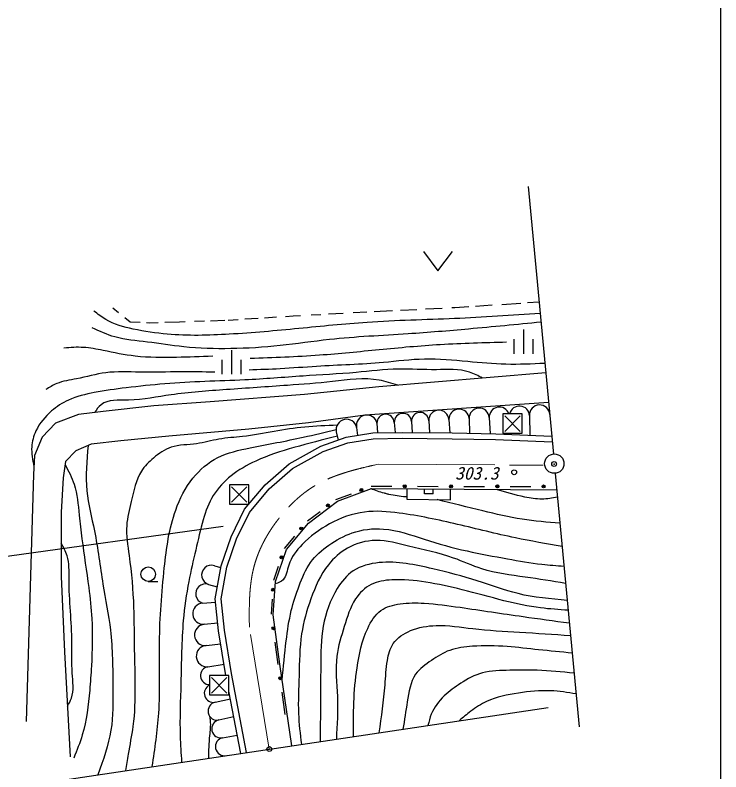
# Model space of a CAD drawing. Units: millimetres, scale not verified. Extents: x -59927063 to 680000, y 20000 to 2888253.
# Drawn here: x 506098 to 579000, y 259068 to 337208 of the extents above; entities that cross this region are included whole.
import ezdxf
from ezdxf.enums import TextEntityAlignment as Align

# ---------------------------------------------------------------- set-up
doc = ezdxf.new("R2010")
doc.units = ezdxf.units.MM
doc.header["$LTSCALE"] = 1000
doc.header["$PDMODE"] = 32
doc.header["$PDSIZE"] = 500
doc.linetypes.add('CHAIN', pattern=[18.5, 12, -1.5, 3.5, -1.5])
for name, color, linetype, lineweight in [('M-BGD', 7, 'Continuous', 25), ('M-BMK', 2, 'CHAIN', 13), ('M-BMK-SRVR', 3, 'Continuous', 25), ('M-STR-STRC', 7, 'Continuous', 25), ('M-TTL-BAND', 7, 'Continuous', 25)]:
    doc.layers.add(name, color=color, linetype=linetype, lineweight=lineweight)
doc.layers.add('M-OTRS', color=6, linetype='Continuous')
doc.styles.add('ＭＳ ゴシック', font='')
doc.styles.get('ＭＳ ゴシック').set_extended_font_data('MS Gothic')

msp = doc.modelspace()

# ---------------------------------------------------------------- linework, layer by layer
at = {"layer": 'M-BGD'}
for p, q in [((548274, 312798), (549774, 310798)), ((549774, 310798), (551274, 312798)), ((555369, 307244), (553648, 307129)), ((558327, 307440), (556361, 307309)), ((560221, 307566), (559016, 307486)), ((516792, 306473), (516203, 306956)), ((539976, 306397), (538474, 306317)), ((542424, 306529), (541017, 306453)), ((545081, 306665), (543196, 306570)), ((547597, 306791), (545892, 306705)), ((550224, 306923), (548472, 306835)), ((551519, 306988), (551199, 306972)), ((552957, 307083), (551519, 306988)), ((517970, 305510), (517438, 305945)), ((525646, 305596), (524617, 305562)), ((527768, 305668), (526291, 305618)), ((529137, 305754), (528090, 305687)), ((531202, 305888), (529828, 305799)), ((533102, 306010), (531850, 305929)), ((534809, 306120), (534011, 306069)), ((535576, 306161), (534809, 306120)), ((537668, 306274), (536678, 306220)), ((519026, 305458), (517970, 305510)), ((519930, 305413), (519679, 305426)), ((520861, 305442), (519930, 305413)), ((523080, 305510), (521569, 305463)), ((523657, 305529), (523080, 305510)), ((558626, 304751), (558626, 302251)), ((557626, 303751), (557626, 302251)), ((559626, 302251), (559626, 303751)), ((528458, 302619), (528458, 300119)), ((527458, 301619), (527458, 300119)), ((529458, 300119), (529458, 301619)), ((560912, 300266), (543676, 298829)), ((543676, 298829), (535999, 298035)), ((535999, 298035), (526258, 297294)), ((526258, 297294), (520434, 296870)), ((561200, 297211), (542247, 295898)), ((515192, 296288), (512651, 295970)), ((520434, 296870), (515192, 296288)), ((512651, 295970), (510269, 295070)), ((542247, 295898), (536398, 295120)), ((550912, 295436), (550991, 294074)), ((552993, 295542), (553025, 294033)), ((555074, 295647), (555162, 293987)), ((556480, 296029), (556480, 294029)), ((558480, 296029), (556480, 296029)), ((556670, 295829), (558270, 294229)), ((558270, 295829), (556670, 294229)), ((558480, 294029), (558480, 296029)), ((559237, 295857), (559283, 293832)), ((510269, 295070), (508892, 293641)), ((536398, 295120), (530228, 294446)), ((541378, 294620), (541474, 293811)), ((543478, 295060), (543540, 294079)), ((545262, 295151), (545352, 294109)), ((547046, 295241), (547105, 294111)), ((548830, 295331), (548909, 294094)), ((530228, 294446), (521963, 293748)), ((539278, 294179), (539483, 293331)), ((540305, 293616), (543035, 294071)), ((543035, 294071), (546065, 294121)), ((546065, 294121), (551251, 294072)), ((551251, 294072), (555751, 293974)), ((555751, 293974), (561529, 293741)), ((556480, 294029), (558480, 294029)), ((508892, 293641), (508098, 291735)), ((517026, 293260), (513946, 292917)), ((521963, 293748), (517026, 293260)), ((537670, 292704), (540305, 293616)), ((537915, 292154), (540454, 293032)), ((540454, 293032), (543090, 293472)), ((543090, 293472), (546067, 293520)), ((546067, 293520), (551242, 293472)), ((551242, 293472), (555733, 293374)), ((555733, 293374), (561586, 293139)), ((513946, 292917), (512382, 292233)), ((534395, 290890), (537670, 292704)), ((508098, 291735), (507992, 289776)), ((512382, 292233), (511306, 291109)), ((534742, 290396), (537915, 292154)), ((511306, 291109), (511062, 289446)), ((531920, 288718), (534395, 290890)), ((532350, 288297), (534742, 290396)), ((507992, 289776), (507251, 264257)), ((511062, 289446), (510866, 285878)), ((528255, 288710), (528255, 286710)), ((530255, 288710), (528255, 288710)), ((528445, 288510), (530045, 286910)), ((530045, 288510), (528445, 286910)), ((529792, 286185), (531920, 288718)), ((530255, 286710), (530255, 288710)), ((542893, 288553), (545018, 288552)), ((547674, 288552), (549800, 288551)), ((552456, 288551), (554581, 288550)), ((557238, 288549), (559363, 288549)), ((530300, 285856), (532350, 288297)), ((539215, 287187), (540850, 287794)), ((539412, 287007), (542900, 288324)), ((542900, 288324), (562053, 288199)), ((546572, 288300), (546573, 287214)), ((548373, 287789), (548377, 288289)), ((549275, 287783), (548373, 287789)), ((549275, 287783), (549279, 288283)), ((551080, 287174), (551083, 288271)), ((536388, 284758), (539412, 287007)), ((546573, 287214), (551080, 287174)), ((528255, 286710), (530255, 286710)), ((528427, 283353), (529792, 286185)), ((510866, 285878), (510866, 279229)), ((528982, 283123), (530300, 285856)), ((536316, 284996), (537605, 285970)), ((534140, 282045), (536388, 284758)), ((527375, 280347), (528427, 283353)), ((527957, 280194), (528982, 283123)), ((533929, 282131), (534990, 283404)), ((532977, 278711), (534140, 282045)), ((526677, 280359), (527341, 280158)), ((526765, 276945), (527375, 280347)), ((527371, 276923), (527957, 280194)), ((532806, 278846), (533305, 280306)), ((510866, 279229), (511209, 271456)), ((519850, 278731), (520850, 278731)), ((526067, 278428), (526985, 278174)), ((532744, 275300), (532977, 278711)), ((527118, 273621), (526765, 276945)), ((527713, 273701), (527371, 276923)), ((532581, 275336), (532681, 276896)), ((525457, 276497), (526803, 276585)), ((533442, 270184), (532744, 275300)), ((525638, 274307), (527028, 274464)), ((527870, 269010), (527118, 273621)), ((528445, 269210), (527713, 273701)), ((525818, 272116), (527333, 272300)), ((533283, 270169), (532971, 272466)), ((511209, 271456), (511795, 260604)), ((525999, 269925), (527675, 270201)), ((534678, 261767), (533442, 270184)), ((526179, 269010), (526179, 267010)), ((528179, 269010), (526179, 269010)), ((526369, 268810), (527969, 267210)), ((527969, 268810), (526369, 267210)), ((528179, 267010), (528179, 269010)), ((529991, 261068), (528445, 269210)), ((529397, 260979), (528179, 267392)), ((533985, 265002), (533673, 267299)), ((526179, 267010), (528179, 267010)), ((526767, 266259), (528329, 266606)), ((527151, 264425), (528676, 264776)), ((527535, 262592), (529043, 262846))]:
    msp.add_line(p, q, dxfattribs=at)
for centre, radius in [((557649, 290006), 250), ((546346, 288552), 150), ((546346, 288552), 100), ((546346, 288552), 50), ((551128, 288551), 150), ((551128, 288551), 100), ((551128, 288551), 50), ((555910, 288550), 150), ((555910, 288550), 100), ((555910, 288550), 50), ((560691, 288549), 150), ((560691, 288549), 100), ((560691, 288549), 50), ((541871, 288173), 150), ((541871, 288173), 100), ((541871, 288173), 50), ((538410, 286578), 150), ((538410, 286578), 100), ((538410, 286578), 50), ((535653, 284200), 150), ((535653, 284200), 100), ((535653, 284200), 50), ((533617, 281219), 150), ((533617, 281219), 100), ((533617, 281219), 50), ((519850, 279481), 750), ((532744, 277871), 150), ((532744, 277871), 100), ((532744, 277871), 50), ((532776, 273901), 150), ((532776, 273901), 100), ((532776, 273901), 50), ((533478, 268734), 150), ((533478, 268734), 100), ((533478, 268734), 50)]:
    msp.add_circle(centre, radius, dxfattribs=at)
for centre, radius, start, end in [((560278, 295910), 1042, 2.89293, 182.89293), ((547938, 295286), 893, 2.89858, 182.89858), ((549871, 295384), 1042, 2.89293, 182.89293), ((551952, 295489), 1042, 2.89293, 182.89293), ((554034, 295594), 1042, 2.89293, 182.89293), ((556115, 295699), 1042, 18.47322, 182.89293), ((558196, 295804), 1042, 2.89293, 167.53038), ((540328, 294400), 1073, 11.84208, 191.84208), ((542428, 294840), 1073, 11.84208, 191.84208), ((544370, 295105), 893, 2.89858, 182.89858), ((546154, 295196), 893, 2.89858, 182.89858), ((526372, 279393), 1012, 72.47443, 252.47443), ((525762, 277462), 1012, 72.47443, 252.47443), ((525547, 275402), 1099, 94.71475, 274.71475), ((525728, 273211), 1099, 94.71475, 274.71475), ((525909, 271021), 1099, 94.71475, 274.71475), ((526191, 269009), 937, 101.83136, 269.28494), ((526575, 267175), 937, 114.99526, 281.83136), ((526959, 265342), 937, 101.83136, 281.83136), ((527343, 263509), 937, 101.83136, 281.83136), ((527727, 261675), 937, 101.83136, 281.83136)]:
    msp.add_arc(centre, radius, start, end, dxfattribs=at)
for points, knots in [([(560330, 306414), (557385, 306208), (554440, 306003), (551491, 305872), (548476, 305739), (545457, 305684), (542447, 305481), (540096, 305323), (537751, 305075), (535407, 304846), (533016, 304612), (530626, 304398), (528221, 304259), (526084, 304136), (523936, 304072), (521817, 304259), (520639, 304363), (519470, 304545), (518297, 304797), (517309, 305009), (516318, 305271), (515462, 305774), (515032, 306027), (514636, 306341), (514240, 306654)], [0, 0, 0, 0, 1, 1, 1, 2, 2, 2, 3, 3, 3, 4, 4, 4, 5, 5, 5, 6, 6, 6, 7, 7, 7, 8, 8, 8, 8]), ([(560416, 305502), (557926, 305259), (555435, 305015), (552943, 304792), (550861, 304605), (548778, 304431), (546691, 304294), (543983, 304116), (541269, 303997), (538573, 303703), (536870, 303517), (535175, 303261), (533472, 303081), (531778, 302902), (530076, 302798), (528371, 302770), (526750, 302743), (525125, 302785), (523518, 302957), (522262, 303091), (521017, 303304), (519755, 303454), (518624, 303589), (517478, 303673), (516395, 303983), (515595, 304212), (514829, 304564), (514062, 304916)], [0, 0, 0, 0, 1, 1, 1, 2, 2, 2, 3, 3, 3, 4, 4, 4, 5, 5, 5, 6, 6, 6, 7, 7, 7, 8, 8, 8, 9, 9, 9, 9]), ([(556862, 303423), (554580, 303367), (552297, 303311), (550019, 303174), (547912, 303048), (545808, 302852), (543705, 302645), (541653, 302444), (539602, 302233), (537546, 302086), (535155, 301914), (532758, 301829), (530361, 301743)], [0, 0, 0, 0, 1, 1, 1, 2, 2, 2, 3, 3, 3, 4, 4, 4, 4]), ([(526504, 301992), (525262, 301944), (524019, 301896), (522772, 301868), (521348, 301836), (519919, 301829), (518510, 301992), (517394, 302121), (516291, 302357), (515182, 302583), (514511, 302720), (513839, 302854), (513160, 302894), (512490, 302934), (511814, 302883), (511139, 302832)], [0, 0, 0, 0, 1, 1, 1, 2, 2, 2, 3, 3, 3, 4, 4, 4, 5, 5, 5, 5]), ([(560819, 301249), (559478, 301185), (558138, 301121), (556800, 301152), (555482, 301184), (554167, 301308), (552850, 301432), (551358, 301573), (549863, 301713), (548371, 301681), (546959, 301651), (545551, 301466), (544141, 301339), (541842, 301132), (539536, 301077), (537235, 300935), (535981, 300857), (534727, 300754), (533472, 300686), (532405, 300628), (531336, 300595), (530268, 300561)], [0, 0, 0, 0, 1, 1, 1, 2, 2, 2, 3, 3, 3, 4, 4, 4, 5, 5, 5, 6, 6, 6, 7, 7, 7, 7]), ([(554379, 299722), (553939, 299957), (553499, 300192), (553036, 300344), (551965, 300696), (550777, 300602), (549615, 300593), (548287, 300581), (546994, 300679), (545696, 300655), (544238, 300627), (542774, 300445), (541310, 300313), (539484, 300148), (537660, 300060), (535836, 299939), (533835, 299807), (531836, 299633), (529832, 299535), (528454, 299468), (527074, 299436), (525696, 299379), (524315, 299323), (522936, 299242), (521559, 299131), (520229, 299023), (518900, 298888), (517577, 298726), (516475, 298592), (515377, 298439), (514280, 298229), (513364, 298053), (512448, 297837), (511605, 297451), (510979, 297164), (510392, 296784), (509863, 296331), (509196, 295760), (508619, 295073), (508246, 294278), (508002, 293760), (507845, 293195), (507810, 292630), (507769, 291955), (507903, 291279), (508037, 290604)], [0, 0, 0, 0, 1, 1, 1, 2, 2, 2, 3, 3, 3, 4, 4, 4, 5, 5, 5, 6, 6, 6, 7, 7, 7, 8, 8, 8, 9, 9, 9, 10, 10, 10, 11, 11, 11, 12, 12, 12, 13, 13, 13, 14, 14, 14, 15, 15, 15, 15]), ([(526722, 300344), (525550, 300363), (524377, 300382), (523207, 300375), (521799, 300367), (520393, 300321), (518977, 300344), (517800, 300363), (516616, 300429), (515462, 300282), (514451, 300152), (513463, 299858), (512445, 299659), (511747, 299523), (511035, 299432), (510392, 299162), (510002, 298998), (509637, 298769), (509272, 298540)], [0, 0, 0, 0, 1, 1, 1, 2, 2, 2, 3, 3, 3, 4, 4, 4, 5, 5, 5, 6, 6, 6, 6]), ([(545627, 298992), (544995, 299196), (544362, 299401), (543718, 299517), (542143, 299800), (540499, 299550), (538878, 299370), (537317, 299197), (535777, 299088), (534234, 298979), (532141, 298832), (530043, 298684), (527928, 298539), (526005, 298407), (524068, 298277), (522208, 298001), (520773, 297789), (519384, 297489), (517808, 297464), (516785, 297448), (515684, 297547), (514973, 296975), (514715, 296768), (514509, 296472), (514303, 296177)], [0, 0, 0, 0, 1, 1, 1, 2, 2, 2, 3, 3, 3, 4, 4, 4, 5, 5, 5, 6, 6, 6, 7, 7, 7, 8, 8, 8, 8]), ([(539359, 294861), (538245, 294822), (537130, 294784), (536022, 294675), (534961, 294571), (533906, 294402), (532855, 294216), (531770, 294024), (530689, 293813), (529594, 293693), (528780, 293604), (527958, 293565), (527155, 293424), (526383, 293288), (525628, 293058), (524843, 292949), (523961, 292827), (523041, 292860), (522215, 292585), (521551, 292364), (520948, 291945), (520394, 291477), (519914, 291070), (519471, 290626), (519143, 290115), (518560, 289206), (518341, 288086), (518088, 286998), (517894, 286158), (517679, 285337), (517625, 284504), (517558, 283482), (517732, 282440), (517874, 281404), (518120, 279617), (518273, 277844), (518338, 276060), (518391, 274591), (518384, 273115), (518409, 271643), (518430, 270407), (518473, 269174), (518480, 267937), (518488, 266545), (518451, 265147), (518266, 263769), (518137, 262802), (517935, 261845), (517768, 260883), (517670, 260325), (517585, 259764), (517499, 259204)], [0, 0, 0, 0, 1, 1, 1, 2, 2, 2, 3, 3, 3, 4, 4, 4, 5, 5, 5, 6, 6, 6, 7, 7, 7, 8, 8, 8, 9, 9, 9, 10, 10, 10, 11, 11, 11, 12, 12, 12, 13, 13, 13, 14, 14, 14, 15, 15, 15, 16, 16, 16, 17, 17, 17, 17]), ([(520264, 259616), (520541, 261448), (520819, 263280), (520938, 265123), (521097, 267561), (520979, 270017), (521010, 272462), (521041, 275020), (521233, 277565), (521508, 280122), (521727, 282153), (521998, 284191), (522684, 286107), (523104, 287279), (523679, 288405), (524465, 289385), (525169, 290261), (526042, 291021), (527030, 291522), (528065, 292047), (529227, 292289), (530379, 292520), (532225, 292889), (534047, 293228), (535866, 293624), (536996, 293870), (538126, 294139), (539255, 294408)], [0, 0, 0, 0, 1, 1, 1, 2, 2, 2, 3, 3, 3, 4, 4, 4, 5, 5, 5, 6, 6, 6, 7, 7, 7, 8, 8, 8, 9, 9, 9, 9]), ([(539386, 293729), (537890, 293353), (536393, 292977), (534904, 292555), (533557, 292173), (532217, 291754), (530949, 291166), (530055, 290751), (529196, 290252), (528420, 289634), (527698, 289059), (527047, 288382), (526567, 287603), (526096, 286839), (525790, 285977), (525534, 285109), (525227, 284070), (524992, 283023), (524750, 281974), (524502, 280897), (524248, 279819), (524038, 278732), (523780, 277401), (523587, 276056), (523468, 274706), (523278, 272565), (523272, 270411), (523218, 268258), (523173, 266428), (523092, 264599), (523147, 262772), (523174, 261870), (523234, 260969), (523294, 260069)], [0, 0, 0, 0, 1, 1, 1, 2, 2, 2, 3, 3, 3, 4, 4, 4, 5, 5, 5, 6, 6, 6, 7, 7, 7, 8, 8, 8, 9, 9, 9, 10, 10, 10, 11, 11, 11, 11]), ([(513628, 292778), (513490, 291203), (513352, 289628), (513506, 288078), (513643, 286699), (514012, 285341), (514288, 283971), (514658, 282139), (514864, 280288), (515168, 278447), (515430, 276866), (515766, 275292), (515951, 273705), (516178, 271750), (516178, 269775), (516195, 267790), (516207, 266313), (516229, 264830), (515999, 263390), (515749, 261819), (515198, 260299), (514648, 258778)], [0, 0, 0, 0, 1, 1, 1, 2, 2, 2, 3, 3, 3, 4, 4, 4, 5, 5, 5, 6, 6, 6, 7, 7, 7, 7]), ([(511258, 290783), (511613, 290125), (511967, 289468), (512198, 288771), (512533, 287758), (512606, 286663), (512709, 285585), (512788, 284764), (512883, 283953), (512990, 283142), (513212, 281460), (513483, 279778), (513700, 278090), (513837, 277025), (513953, 275958), (514014, 274888), (514106, 273261), (514071, 271627), (513981, 270001), (513934, 269164), (513872, 268329), (513799, 267492), (513663, 265937), (513485, 264373), (513040, 262886), (512796, 262072), (512472, 261282), (512148, 260492)], [0, 0, 0, 0, 1, 1, 1, 2, 2, 2, 3, 3, 3, 4, 4, 4, 5, 5, 5, 6, 6, 6, 7, 7, 7, 8, 8, 8, 9, 9, 9, 9]), ([(546573, 287450), (546523, 287453), (546473, 287456), (546424, 287459), (546135, 287478), (545849, 287516), (545562, 287558), (545276, 287599), (544989, 287644), (544709, 287714), (544657, 287727), (544604, 287741), (544552, 287755), (544499, 287769), (544447, 287783), (544394, 287796), (544342, 287810), (544289, 287824), (544237, 287838), (543765, 287964), (543306, 288134), (542846, 288304)], [0, 0, 0, 0, 1, 1, 1, 2, 2, 2, 3, 3, 3, 4, 4, 4, 5, 5, 5, 6, 6, 6, 7, 7, 7, 7]), ([(562125, 287431), (561586, 287336), (561046, 287241), (560504, 287234), (559915, 287226), (559325, 287324), (558743, 287447), (557747, 287659), (556778, 287950), (555810, 288240)], [0, 0, 0, 0, 1, 1, 1, 2, 2, 2, 3, 3, 3, 3]), ([(562380, 284742), (561074, 284847), (559768, 284953), (558476, 285153), (557112, 285364), (555765, 285680), (554421, 286007), (552837, 286391), (551259, 286789), (549681, 287186)], [0, 0, 0, 0, 1, 1, 1, 2, 2, 2, 3, 3, 3, 3]), ([(562608, 282327), (560996, 282611), (559384, 282896), (557783, 283232), (555781, 283651), (553795, 284151), (551806, 284619), (549814, 285088), (547819, 285524), (545776, 285793), (544587, 285950), (543381, 286050), (542201, 285900), (540937, 285739), (539702, 285291), (538573, 284673), (537528, 284101), (536572, 283384), (535745, 282538), (535150, 281930), (534621, 281256), (534357, 280404), (534191, 279866), (534130, 279258), (533770, 278910), (533565, 278711), (533263, 278597), (532961, 278483)], [0, 0, 0, 0, 1, 1, 1, 2, 2, 2, 3, 3, 3, 4, 4, 4, 5, 5, 5, 6, 6, 6, 7, 7, 7, 8, 8, 8, 9, 9, 9, 9]), ([(533683, 268545), (533810, 269896), (533938, 271247), (534101, 272599), (534228, 273648), (534377, 274698), (534628, 275719), (534841, 276583), (535127, 277426), (535438, 278271), (535752, 279123), (536090, 279978), (536613, 280702), (537119, 281402), (537797, 281981), (538518, 282485), (539264, 283007), (540055, 283448), (540908, 283741), (541940, 284095), (543063, 284230), (544149, 284146), (545595, 284035), (546977, 283538), (548363, 283093), (549825, 282623), (551293, 282212), (552779, 281877), (554160, 281566), (555557, 281320), (556953, 281067), (558138, 280852), (559323, 280632), (560518, 280500), (561275, 280415), (562037, 280366), (562798, 280317)], [0, 0, 0, 0, 1, 1, 1, 2, 2, 2, 3, 3, 3, 4, 4, 4, 5, 5, 5, 6, 6, 6, 7, 7, 7, 8, 8, 8, 9, 9, 9, 10, 10, 10, 11, 11, 11, 12, 12, 12, 12]), ([(562967, 278532), (561581, 278756), (560195, 278980), (558796, 279176), (557285, 279389), (555759, 279568), (554314, 280030), (553320, 280348), (552363, 280800), (551379, 281151), (549875, 281687), (548304, 281987), (546737, 282378), (545623, 282656), (544510, 282980), (543375, 282965), (542363, 282951), (541333, 282668), (540440, 282165), (539674, 281732), (539009, 281138), (538466, 280457), (537642, 279423), (537102, 278190), (536652, 276935), (536225, 275746), (535879, 274539), (535691, 273307), (535474, 271885), (535467, 270432), (535424, 268984), (535386, 267682), (535318, 266384), (535371, 265089), (535414, 264029), (535539, 262972), (535663, 261914)], [0, 0, 0, 0, 1, 1, 1, 2, 2, 2, 3, 3, 3, 4, 4, 4, 5, 5, 5, 6, 6, 6, 7, 7, 7, 8, 8, 8, 9, 9, 9, 10, 10, 10, 11, 11, 11, 12, 12, 12, 12]), ([(511512, 265852), (511664, 266124), (511817, 266397), (511917, 266683), (512196, 267485), (512058, 268391), (511999, 269275), (511929, 270343), (511977, 271377), (511966, 272411), (511945, 274574), (511668, 276736), (511669, 278965), (511670, 279792), (511709, 280629), (511471, 281392), (511332, 281838), (511099, 282259), (510866, 282680)], [0, 0, 0, 0, 1, 1, 1, 2, 2, 2, 3, 3, 3, 4, 4, 4, 5, 5, 5, 6, 6, 6, 6]), ([(563133, 276776), (561419, 276921), (559705, 277066), (558049, 277469), (556622, 277816), (555238, 278353), (553834, 278803), (552325, 279286), (550794, 279667), (549245, 280030), (547423, 280457), (545577, 280861), (543695, 280670), (542752, 280575), (541799, 280331), (541027, 279817), (540351, 279366), (539812, 278709), (539373, 278002), (538630, 276807), (538170, 275471), (537932, 274107), (537693, 272737), (537678, 271339), (537666, 269945), (537642, 267357), (537627, 264781), (537612, 262205)], [0, 0, 0, 0, 1, 1, 1, 2, 2, 2, 3, 3, 3, 4, 4, 4, 5, 5, 5, 6, 6, 6, 7, 7, 7, 8, 8, 8, 9, 9, 9, 9]), ([(563229, 275758), (562279, 275819), (561328, 275879), (560385, 275999), (559109, 276161), (557847, 276433), (556597, 276745), (555150, 277105), (553719, 277519), (552272, 277878), (551030, 278187), (549776, 278455), (548514, 278654), (547353, 278836), (546185, 278958), (544994, 278892), (544262, 278852), (543520, 278740), (542877, 278415), (542225, 278086), (541674, 277539), (541266, 276924), (540697, 276065), (540407, 275075), (540103, 274090), (539788, 273071), (539457, 272056), (539327, 271018), (539156, 269650), (539333, 268241), (539387, 266842), (539443, 265372), (539362, 263913), (539281, 262454)], [0, 0, 0, 0, 1, 1, 1, 2, 2, 2, 3, 3, 3, 4, 4, 4, 5, 5, 5, 6, 6, 6, 7, 7, 7, 8, 8, 8, 9, 9, 9, 10, 10, 10, 11, 11, 11, 11]), ([(541054, 262719), (541047, 263885), (541040, 265050), (541087, 266216), (541135, 267423), (541241, 268631), (541415, 269825), (541617, 271210), (541912, 272577), (542519, 273881), (542851, 274595), (543276, 275291), (543891, 275730), (544447, 276129), (545157, 276317), (545859, 276416), (546703, 276536), (547534, 276527), (548365, 276476), (549599, 276401), (550833, 276234), (552063, 276059), (554236, 275749), (556398, 275414), (558566, 275104), (560159, 274877), (561756, 274663), (563353, 274449)], [0, 0, 0, 0, 1, 1, 1, 2, 2, 2, 3, 3, 3, 4, 4, 4, 5, 5, 5, 6, 6, 6, 7, 7, 7, 8, 8, 8, 9, 9, 9, 9]), ([(543704, 263114), (543944, 264764), (544185, 266413), (544312, 268061), (544376, 268895), (544411, 269729), (544555, 270573), (544660, 271190), (544822, 271812), (545162, 272315), (545573, 272923), (546243, 273359), (546945, 273652), (547792, 274006), (548686, 274154), (549579, 274179), (550849, 274215), (552118, 274002), (553387, 273855), (554993, 273668), (556601, 273586), (558209, 273490), (559964, 273386), (561720, 273265), (563476, 273145)], [0, 0, 0, 0, 1, 1, 1, 2, 2, 2, 3, 3, 3, 4, 4, 4, 5, 5, 5, 6, 6, 6, 7, 7, 7, 8, 8, 8, 8]), ([(563647, 271336), (562490, 271442), (561333, 271549), (560176, 271674), (559092, 271791), (558009, 271924), (556925, 272002), (555738, 272088), (554550, 272108), (553346, 272032), (552541, 271981), (551729, 271887), (550990, 271614), (550325, 271370), (549719, 270981), (549110, 270570), (548494, 270155), (547876, 269716), (547470, 269139), (546918, 268352), (546760, 267308), (546605, 266305), (546455, 265337), (546307, 264409), (546159, 263481)], [0, 0, 0, 0, 1, 1, 1, 2, 2, 2, 3, 3, 3, 4, 4, 4, 5, 5, 5, 6, 6, 6, 7, 7, 7, 8, 8, 8, 8]), ([(563844, 269252), (562571, 269384), (561299, 269515), (560027, 269556), (559086, 269587), (558146, 269568), (557194, 269556), (556237, 269544), (555268, 269539), (554360, 269288), (553569, 269069), (552824, 268664), (552123, 268214), (551516, 267825), (550943, 267403), (550423, 266902), (549864, 266363), (549367, 265734), (549081, 265023), (548931, 264652), (548839, 264259), (548747, 263867)], [0, 0, 0, 0, 1, 1, 1, 2, 2, 2, 3, 3, 3, 4, 4, 4, 5, 5, 5, 6, 6, 6, 7, 7, 7, 7]), ([(564047, 267113), (563175, 267256), (562304, 267400), (561429, 267439), (560319, 267488), (559204, 267367), (558088, 267200), (556959, 267030), (555829, 266812), (554807, 266335), (554227, 266064), (553682, 265709), (553167, 265321), (552756, 265011), (552364, 264679), (551972, 264348)], [0, 0, 0, 0, 1, 1, 1, 2, 2, 2, 3, 3, 3, 4, 4, 4, 5, 5, 5, 5]), ([(526099, 260487), (526118, 261259), (526136, 262032), (526211, 262807), (526260, 263319), (526335, 263832), (526282, 264339), (526267, 264484), (526242, 264627), (526217, 264771)], [0, 0, 0, 0, 1, 1, 1, 2, 2, 2, 3, 3, 3, 3])]:
    msp.add_open_spline(points, degree=3, knots=knots, dxfattribs=at)
at = {"layer": 'M-BMK'}
for p, q in [((543654, 290852), (560810, 290724)), ((532355, 261421), (530296, 273996))]:
    msp.add_line(p, q, dxfattribs=at)
msp.add_open_spline([(530296, 273996), (530271, 276184), (530246, 278371), (530818, 280422), (531327, 282250), (532309, 283970), (533538, 285480), (534549, 286721), (535726, 287820), (537062, 288620), (539031, 289799), (541342, 290325), (543654, 290852)], degree=3, knots=[0, 0, 0, 0, 1, 1, 1, 2, 2, 2, 3, 3, 3, 4, 4, 4, 4], dxfattribs=at)
at = {"layer": 'M-BMK-SRVR'}
for p, q in [((559090, 319524), (561705, 291879)), ((561892, 289893), (564368, 263717)), ((485884, 254486), (561173, 265721))]:
    msp.add_line(p, q, dxfattribs=at)
msp.add_circle((561795, 290895), 1000, dxfattribs=at)
at = {"layer": 'M-OTRS'}
for p in [(561773, 290855), (532355, 261421)]:
    msp.add_point(p, dxfattribs=at)
at = {"layer": 'M-STR-STRC'}
msp.add_line((527580, 284395), (501675, 280794), dxfattribs=at)
at = {"layer": 'M-TTL-BAND'}
msp.add_line((579000, 20000), (579000, 370000), dxfattribs=at)

# ---------------------------------------------------------------- texts
at = {"layer": 'M-BGD', "style": 'ＭＳ ゴシック', "oblique": 15}
msp.add_text('303.3', height=1320, dxfattribs=at).set_placement((551550, 290563), align=Align.TOP_LEFT)

doc.saveas('drawing.dxf')
